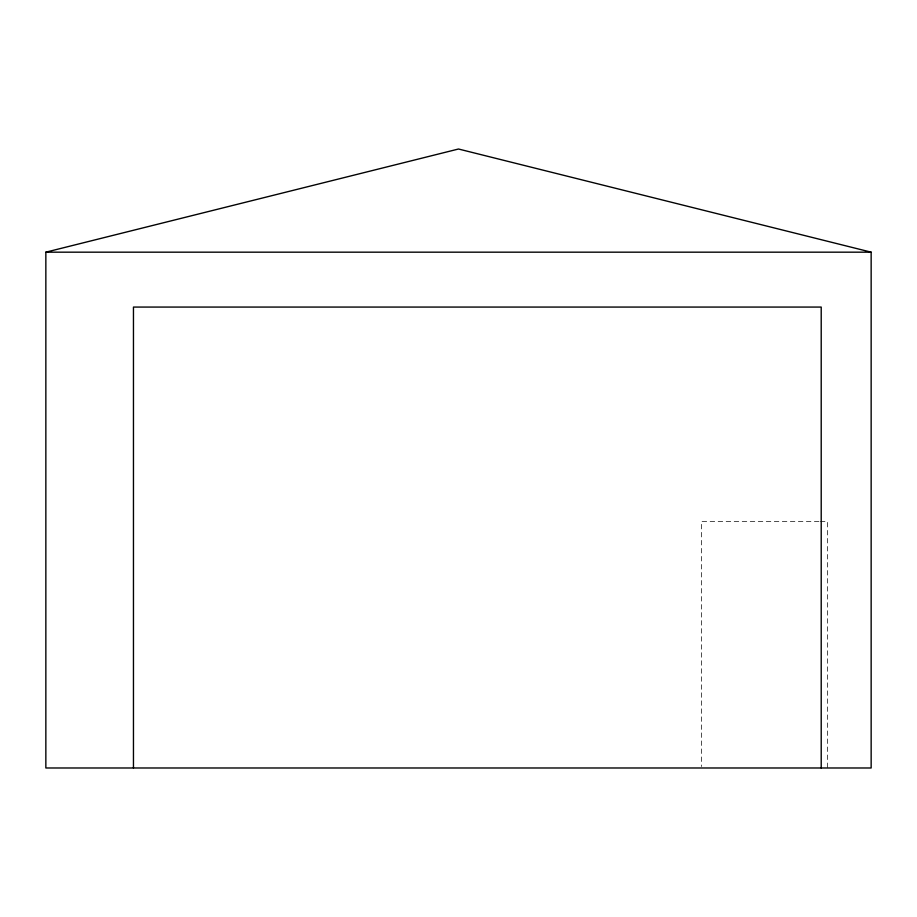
<?xml version="1.0" encoding="UTF-8"?>
<svg xmlns="http://www.w3.org/2000/svg" width="917" height="917" viewBox="0 0 917 917"><rect width="100%" height="100%" fill="white"/><g stroke="black" fill="none" stroke-linecap="round" stroke-linejoin="round"><path stroke-width="0.69" stroke-dasharray="4.58 3.44" d="M818.961 521.544L701.471 521.544L701.471 766.555M820.394 521.544L827.558 521.544L827.558 767.987"/><path stroke-width="1.38" d="M45.85 252.175L458.5 149.012L871.15 252.175L871.15 767.987L45.85 767.987L45.85 252.175L871.15 252.175M821.208 767.987L821.208 307.069L133.458 307.069L133.458 767.987"/></g></svg>
